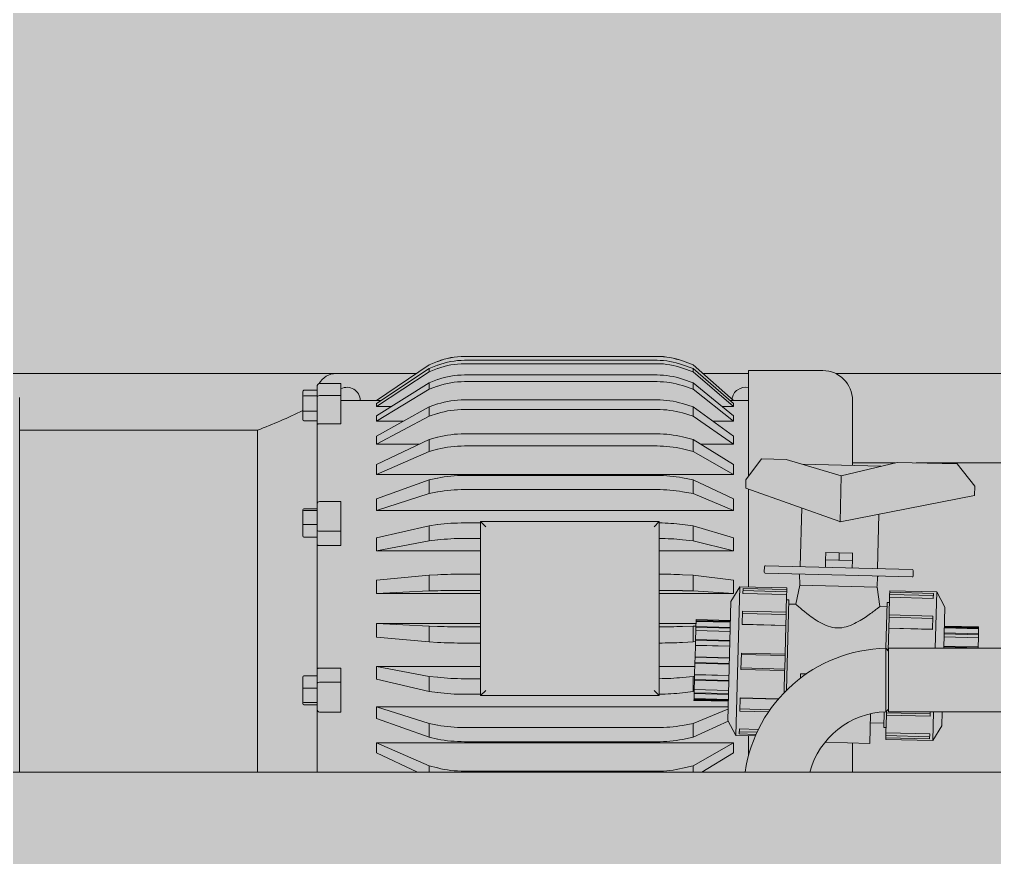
# Model space of a CAD drawing. Header units: centimetres. Extents: x 405564 to 502064, y 46284 to 60634.
# Drawn here: x 484810.27 to 484843.04, y 55966.28 to 55994.45 of the extents above; entities that cross this region are included whole.
import ezdxf

# ---------------------------------------------------------------- set-up
doc = ezdxf.new("R2010")
doc.units = ezdxf.units.CM
doc.layers.get('0').update_dxf_attribs({"color": 8, "lineweight": 9})
doc.layers.add('0-KRCN-MİMARİ-220526', color=8, linetype='Continuous', lineweight=9)
doc.layers.add('Visible (ISO)', color=8, linetype='Continuous', lineweight=18)
doc.layers.add('AS_NOT_MIMARI', color=8, linetype='Continuous')

# ---------------------------------------------------------------- blocks, each defined once
blk = doc.blocks.new('A$Cdfb98813')
h = blk.add_hatch()
h.set_pattern_fill('ANGLE', color=256)
h.set_pattern_definition([(0, (-482318.783, -59032.118), (0, 6.985), [5.08, -1.905]), (90, (-482318.783, -59032.118), (-6.985, 4e-16), [5.08, -1.905])])
h.paths.add_polyline_path([(2235.139, -683), (325.139, -683), (325.139, -933.015), (2235.139, -933.015)])
h.paths.add_polyline_path([(800, -700), (900, -700), (900, -800), (800, -800)], flags=16)
h.paths.add_polyline_path([(1700, -700), (1800, -700), (1800, -800), (1700, -800)], flags=16)
at = {"layer": 'Visible (ISO)'}
for p, q in [((981.95, -849.435), (975.477, -849.435)), ((981.95, -849.439), (975.477, -849.439)), ((972.521, -850.915), (974.286, -849.715)), ((974.286, -849.719), (972.521, -850.918)), ((974.286, -849.715), (974.576, -849.602)), ((974.576, -849.607), (974.286, -849.719)), ((974.286, -849.719), (974.286, -849.715)), ((974.576, -849.732), (974.286, -849.843)), ((981.95, -849.567), (975.477, -849.567)), ((981.95, -849.681), (975.477, -849.681)), ((983.161, -849.715), (982.805, -849.585)), ((983.161, -849.719), (982.805, -849.589)), ((983.161, -849.843), (982.805, -849.715)), ((983.161, -849.719), (983.161, -849.715)), ((984.521, -850.915), (983.161, -849.715)), ((984.521, -850.918), (983.161, -849.719)), ((936.903, -850.015), (971.156, -850.015)), ((973.845, -850.015), (971.156, -850.015)), ((974.286, -849.843), (972.521, -851.024)), ((974.286, -849.953), (972.521, -851.118)), ((974.286, -849.953), (974.286, -849.843)), ((974.576, -849.844), (974.286, -849.953)), ((981.95, -850.06), (975.477, -850.06)), ((983.161, -849.953), (982.805, -849.827)), ((983.161, -849.953), (983.161, -849.843)), ((984.521, -851.024), (983.161, -849.843)), ((984.521, -851.118), (983.161, -849.953)), ((985.021, -850.015), (983.501, -850.015)), ((985.021, -849.915), (985.021, -853.47)), ((987.521, -849.915), (985.021, -849.915)), ((987.957, -850.015), (999.208, -850.015)), ((971.321, -850.348), (970.601, -850.348)), ((971.321, -850.348), (971.321, -850.754)), ((974.286, -850.319), (972.521, -851.431)), ((974.576, -850.215), (974.286, -850.319)), ((974.286, -850.535), (974.286, -850.319)), ((981.95, -850.283), (975.477, -850.283)), ((983.161, -850.319), (982.805, -850.199)), ((983.161, -850.535), (982.805, -850.419)), ((983.161, -850.535), (983.161, -850.319)), ((984.521, -851.431), (983.161, -850.319)), ((970.044, -850.62), (970.044, -850.792)), ((970.082, -850.576), (970.521, -850.576)), ((970.521, -850.449), (970.521, -850.802)), ((974.286, -850.535), (972.521, -851.615)), ((974.576, -850.434), (974.286, -850.535)), ((984.521, -851.615), (983.161, -850.535)), ((960.521, -863.415), (960.521, -850.815)), ((970.044, -850.792), (970.044, -851.263)), ((970.082, -850.765), (970.521, -850.765)), ((970.521, -850.802), (970.521, -851.741)), ((971.321, -850.754), (970.601, -850.754)), ((971.321, -851.699), (971.321, -850.754)), ((971.321, -850.915), (972.521, -850.915)), ((972.521, -850.915), (972.521, -850.918)), ((972.679, -850.918), (972.521, -850.918)), ((972.521, -851.024), (972.521, -851.118)), ((974.576, -851.035), (974.286, -851.128)), ((981.95, -850.896), (975.477, -850.896)), ((983.161, -851.128), (982.805, -851.021)), ((984.521, -850.918), (984.399, -850.918)), ((984.521, -850.918), (984.521, -850.915)), ((984.521, -850.915), (985.021, -850.915)), ((984.521, -851.118), (984.521, -851.024)), ((988.521, -850.915), (988.521, -853.104)), ((970.044, -851.263), (970.044, -851.56)), ((970.082, -851.278), (970.521, -851.278)), ((973.018, -851.118), (972.521, -851.118)), ((974.286, -851.128), (972.521, -852.121)), ((974.286, -851.44), (974.286, -851.128)), ((974.576, -851.352), (974.286, -851.44)), ((981.95, -851.219), (975.477, -851.219)), ((983.161, -851.44), (982.805, -851.338)), ((983.161, -851.44), (983.161, -851.128)), ((984.521, -852.121), (983.161, -851.128)), ((984.521, -851.118), (984.138, -851.118)), ((970.082, -851.604), (970.521, -851.604)), ((971.321, -851.699), (970.601, -851.699)), ((972.521, -851.431), (972.521, -851.615)), ((974.286, -851.44), (972.521, -852.388)), ((973.42, -851.615), (972.521, -851.615)), ((984.521, -852.388), (983.161, -851.44)), ((984.521, -851.615), (983.828, -851.615)), ((984.521, -851.615), (984.521, -851.431)), ((960.521, -851.915), (968.521, -851.915)), ((968.521, -863.415), (968.521, -851.915)), ((968.521, -863.415), (968.521, -851.915)), ((970.521, -854.409), (970.521, -851.741)), ((981.95, -852.039), (975.477, -852.039)), ((972.521, -852.121), (972.521, -852.388)), ((974.286, -852.233), (972.521, -853.065)), ((973.958, -852.388), (972.521, -852.388)), ((974.576, -852.155), (974.286, -852.233)), ((974.286, -852.628), (974.286, -852.233)), ((983.161, -852.233), (982.805, -852.144)), ((983.161, -852.628), (983.161, -852.233)), ((984.521, -853.065), (983.161, -852.233)), ((984.521, -852.388), (983.413, -852.388)), ((984.521, -852.388), (984.521, -852.121)), ((974.286, -852.628), (972.521, -853.401)), ((974.576, -852.555), (974.286, -852.628)), ((981.95, -852.447), (975.477, -852.447)), ((983.161, -852.628), (982.805, -852.544)), ((984.521, -853.401), (983.161, -852.628)), ((984.936, -853.584), (985.459, -852.878)), ((986.289, -852.9), (985.459, -852.878)), ((986.289, -852.9), (988.141, -853.449)), ((988.141, -853.449), (990.02, -852.998)), ((988.521, -853.015), (989.95, -853.015)), ((992.037, -853.051), (990.02, -852.998)), ((990.655, -853.015), (998.392, -853.015)), ((972.521, -853.065), (972.521, -853.401)), ((984.521, -853.401), (984.521, -853.065)), ((989.473, -853.129), (986.828, -853.06)), ((992.037, -853.051), (992.633, -853.801)), ((984.521, -853.401), (972.521, -853.401)), ((974.286, -853.587), (972.521, -854.22)), ((974.576, -853.528), (974.286, -853.587)), ((974.286, -854.047), (974.286, -853.587)), ((981.95, -853.439), (975.477, -853.439)), ((983.161, -853.587), (982.805, -853.518)), ((983.161, -854.047), (983.161, -853.587)), ((984.521, -854.22), (983.161, -853.587)), ((984.936, -853.584), (984.929, -853.865)), ((988.101, -854.993), (988.141, -853.449)), ((974.576, -853.994), (974.286, -854.047)), ((981.95, -853.915), (975.477, -853.915)), ((983.161, -854.047), (982.805, -853.986)), ((988.098, -854.987), (984.929, -853.865)), ((985.021, -853.898), (985.021, -857.188)), ((992.625, -854.113), (992.633, -853.801)), ((971.321, -854.313), (970.601, -854.313)), ((971.321, -854.313), (971.321, -855.311)), ((974.286, -854.047), (972.521, -854.613)), ((972.521, -854.22), (972.521, -854.613)), ((984.521, -854.613), (983.161, -854.047)), ((984.521, -854.613), (984.521, -854.22)), ((992.625, -854.113), (988.101, -854.993)), ((970.044, -854.598), (970.044, -854.65)), ((970.044, -854.65), (970.044, -855.085)), ((970.082, -854.557), (970.521, -854.557)), ((970.082, -854.614), (970.521, -854.614)), ((970.521, -854.409), (970.521, -855.276)), ((984.521, -854.613), (972.521, -854.613)), ((986.812, -854.532), (986.761, -856.504)), ((976.021, -860.84), (976.021, -854.989)), ((976.021, -854.989), (976.194, -855.162)), ((976.021, -854.989), (982.021, -854.989)), ((982.021, -854.989), (981.848, -855.162)), ((982.021, -854.989), (982.021, -860.84)), ((988.096, -854.994), (988.098, -854.987)), ((988.101, -854.993), (988.096, -854.994)), ((989.408, -854.739), (989.36, -856.572)), ((970.044, -855.085), (970.044, -855.469)), ((970.082, -855.09), (970.521, -855.09)), ((970.521, -855.276), (970.521, -855.759)), ((971.321, -855.311), (970.601, -855.311)), ((971.321, -855.796), (971.321, -855.311)), ((974.286, -855.129), (972.521, -855.537)), ((974.576, -855.091), (974.286, -855.129)), ((974.286, -855.634), (974.286, -855.129)), ((976.021, -855.034), (975.477, -855.034)), ((983.161, -855.129), (982.805, -855.085)), ((984.521, -855.537), (983.161, -855.129)), ((983.161, -855.634), (983.161, -855.129)), ((970.082, -855.509), (970.521, -855.509)), ((972.521, -855.537), (972.521, -855.968)), ((974.286, -855.634), (972.521, -855.968)), ((974.576, -855.603), (974.286, -855.634)), ((976.021, -855.557), (975.477, -855.557)), ((983.161, -855.634), (982.805, -855.598)), ((984.521, -855.968), (983.161, -855.634)), ((984.521, -855.968), (984.521, -855.537)), ((970.521, -859.955), (970.521, -855.759)), ((971.321, -855.796), (970.601, -855.796)), ((976.021, -855.968), (972.521, -855.968)), ((984.521, -855.968), (982.021, -855.968)), ((987.61, -856.026), (987.623, -856.026)), ((987.61, -856.526), (987.617, -856.276)), ((987.617, -856.276), (987.623, -856.026)), ((987.617, -856.276), (988.054, -856.288)), ((987.623, -856.026), (988.073, -856.038)), ((988.079, -856.288), (988.054, -856.288)), ((988.067, -856.288), (988.073, -856.038)), ((988.073, -856.038), (988.523, -856.05)), ((988.079, -856.288), (988.516, -856.3)), ((988.51, -856.55), (988.516, -856.3)), ((988.516, -856.3), (988.523, -856.05)), ((988.523, -856.05), (988.536, -856.05)), ((988.523, -856.05), (988.523, -856.05)), ((985.56, -856.502), (985.555, -856.692)), ((985.591, -856.473), (990.529, -856.602)), ((990.559, -856.633), (990.554, -856.823)), ((974.286, -856.794), (972.521, -856.958)), ((972.521, -856.958), (972.521, -857.409)), ((974.576, -856.778), (974.286, -856.794)), ((974.286, -857.322), (974.286, -856.794)), ((976.021, -856.755), (975.477, -856.755)), ((983.161, -856.794), (982.805, -856.776)), ((984.521, -856.958), (983.161, -856.794)), ((983.161, -857.322), (983.161, -856.794)), ((984.521, -857.409), (984.521, -856.958)), ((985.585, -856.723), (990.523, -856.852)), ((986.744, -857.095), (986.741, -856.782)), ((989.345, -857.163), (989.364, -856.851)), ((976.021, -857.302), (975.477, -857.302)), ((984.429, -857.673), (984.731, -857.181)), ((984.731, -857.181), (984.6, -862.179)), ((986.312, -857.222), (984.731, -857.181)), ((984.836, -857.406), (984.841, -857.236)), ((986.31, -857.274), (984.841, -857.236)), ((986.308, -857.346), (986.31, -857.274)), ((986.312, -857.222), (986.31, -857.274)), ((986.744, -857.124), (986.613, -857.77)), ((986.744, -857.124), (989.344, -857.192)), ((989.344, -857.192), (989.441, -857.844)), ((974.286, -857.322), (972.521, -857.409)), ((976.021, -857.409), (972.521, -857.409)), ((974.576, -857.314), (974.286, -857.322)), ((984.521, -857.409), (982.021, -857.409)), ((983.161, -857.322), (982.805, -857.313)), ((984.521, -857.409), (983.161, -857.322)), ((984.836, -857.406), (986.306, -857.444)), ((986.308, -857.346), (984.839, -857.308)), ((986.306, -857.444), (986.29, -858.039)), ((986.301, -857.622), (986.381, -857.624)), ((986.381, -857.624), (986.302, -860.661)), ((986.306, -857.444), (986.308, -857.346)), ((989.749, -858.129), (989.765, -857.535)), ((989.767, -857.437), (989.765, -857.535)), ((989.765, -857.535), (991.234, -857.573)), ((989.769, -857.365), (989.767, -857.437)), ((989.767, -857.437), (991.237, -857.475)), ((989.769, -857.365), (989.77, -857.313)), ((991.239, -857.403), (989.769, -857.365)), ((989.77, -857.313), (991.351, -857.354)), ((991.239, -857.403), (991.234, -857.573)), ((991.302, -859.249), (991.351, -857.354)), ((991.627, -857.862), (991.351, -857.354)), ((984.429, -857.673), (984.325, -861.672)), ((986.613, -857.77), (986.378, -857.764)), ((989.676, -857.851), (989.441, -857.844)), ((989.64, -859.25), (989.68, -857.711)), ((989.76, -857.713), (989.68, -857.711)), ((991.59, -859.249), (991.627, -857.862)), ((983.262, -858.297), (983.263, -858.283)), ((983.263, -858.283), (984.412, -858.313)), ((984.809, -858.445), (984.821, -858)), ((986.288, -858.115), (984.819, -858.076)), ((986.29, -858.039), (984.821, -858)), ((986.279, -858.478), (986.288, -858.115)), ((986.288, -858.115), (986.29, -858.039)), ((989.747, -858.205), (989.738, -858.569)), ((989.749, -858.129), (989.747, -858.205)), ((989.747, -858.205), (991.217, -858.244)), ((991.219, -858.168), (989.749, -858.129)), ((991.219, -858.168), (991.207, -858.613)), ((976.021, -858.42), (972.521, -858.42)), ((972.521, -858.42), (972.521, -858.871)), ((974.286, -858.507), (972.521, -858.42)), ((974.286, -859.035), (974.286, -858.507)), ((974.576, -858.515), (974.286, -858.507)), ((976.021, -858.527), (975.477, -858.527)), ((983.259, -858.42), (982.021, -858.42)), ((983.161, -858.507), (982.805, -858.516)), ((983.257, -858.501), (983.161, -858.507)), ((983.161, -859.035), (983.161, -858.507)), ((983.256, -858.543), (983.253, -858.65)), ((983.257, -858.516), (983.256, -858.543)), ((983.256, -858.543), (984.406, -858.573)), ((983.257, -858.516), (983.261, -858.345)), ((984.406, -858.546), (983.257, -858.516)), ((983.262, -858.321), (983.261, -858.345)), ((983.261, -858.345), (984.411, -858.375)), ((983.262, -858.297), (983.262, -858.321)), ((984.412, -858.327), (983.262, -858.297)), ((983.262, -858.321), (984.411, -858.351)), ((986.279, -858.478), (984.809, -858.44)), ((984.809, -858.445), (986.279, -858.484)), ((986.279, -858.484), (986.253, -859.446)), ((986.279, -858.484), (986.279, -858.478)), ((989.718, -859.327), (989.737, -858.574)), ((989.738, -858.569), (989.737, -858.574)), ((989.737, -858.574), (991.207, -858.613)), ((989.738, -858.569), (991.207, -858.608)), ((991.608, -858.564), (992.758, -858.594)), ((992.759, -858.57), (991.609, -858.54)), ((992.76, -858.531), (991.61, -858.501)), ((992.759, -858.546), (991.61, -858.516)), ((992.758, -858.594), (992.754, -858.764)), ((992.758, -858.594), (992.759, -858.57)), ((992.76, -858.531), (992.759, -858.546)), ((992.759, -858.57), (992.759, -858.546)), ((974.286, -859.035), (972.521, -858.871)), ((983.245, -858.958), (983.253, -858.65)), ((983.253, -858.65), (984.403, -858.68)), ((991.6, -858.868), (992.75, -858.898)), ((992.753, -858.792), (991.603, -858.761)), ((992.754, -858.764), (991.604, -858.734)), ((992.75, -858.898), (992.742, -859.206)), ((992.75, -858.898), (992.753, -858.792)), ((992.753, -858.792), (992.754, -858.764)), ((974.576, -859.051), (974.286, -859.035)), ((976.021, -859.074), (975.477, -859.074)), ((983.161, -859.035), (982.805, -859.053)), ((983.243, -859.025), (983.161, -859.035)), ((983.23, -859.535), (983.24, -859.151)), ((983.245, -858.982), (983.24, -859.144)), ((983.24, -859.144), (983.24, -859.151)), ((983.24, -859.144), (984.39, -859.174)), ((983.24, -859.151), (984.39, -859.181)), ((983.245, -858.958), (983.245, -858.982)), ((984.395, -858.988), (983.245, -858.958)), ((983.245, -858.982), (984.394, -859.012)), ((989.734, -859.343), (989.64, -859.25)), ((989.734, -861.383), (989.734, -859.249)), ((989.734, -859.249), (996.839, -859.249)), ((992.742, -859.206), (991.592, -859.176)), ((992.741, -859.231), (991.592, -859.201)), ((992.741, -859.231), (992.742, -859.206)), ((992.741, -859.249), (992.741, -859.231)), ((983.23, -859.552), (983.225, -859.732)), ((983.23, -859.535), (983.23, -859.552)), ((984.38, -859.565), (983.23, -859.535)), ((983.23, -859.552), (984.379, -859.582)), ((984.77, -859.958), (984.784, -859.408)), ((986.252, -859.496), (984.783, -859.458)), ((986.253, -859.446), (984.784, -859.408)), ((986.24, -859.946), (986.252, -859.496)), ((986.252, -859.496), (986.253, -859.446)), ((971.321, -859.916), (970.601, -859.916)), ((971.321, -859.916), (971.321, -860.387)), ((976.021, -859.861), (972.521, -859.861)), ((974.286, -860.195), (972.521, -859.861)), ((972.521, -859.861), (972.521, -860.292)), ((983.222, -859.861), (982.021, -859.861)), ((983.214, -860.134), (983.224, -859.75)), ((983.225, -859.732), (983.224, -859.75)), ((983.224, -859.75), (984.374, -859.78)), ((983.225, -859.732), (984.375, -859.762)), ((986.24, -859.946), (984.771, -859.908)), ((970.044, -860.221), (970.044, -860.592)), ((970.082, -860.18), (970.521, -860.18)), ((970.521, -859.955), (970.521, -860.423)), ((974.576, -860.226), (974.286, -860.195)), ((974.286, -860.7), (974.286, -860.195)), ((983.161, -860.195), (982.805, -860.231)), ((983.213, -860.182), (983.161, -860.195)), ((983.161, -860.7), (983.161, -860.195)), ((983.214, -860.14), (983.21, -860.302)), ((984.364, -860.164), (983.214, -860.134)), ((983.214, -860.134), (983.214, -860.14)), ((983.214, -860.14), (984.364, -860.17)), ((984.77, -859.958), (986.239, -859.996)), ((986.239, -859.996), (986.219, -860.745)), ((986.239, -859.996), (986.24, -859.946)), ((986.771, -860.104), (986.767, -860.255)), ((986.968, -860.109), (986.771, -860.104)), ((970.521, -860.423), (970.521, -861.296)), ((971.321, -860.387), (970.601, -860.387)), ((971.321, -860.387), (971.321, -861.392)), ((974.286, -860.7), (972.521, -860.292)), ((976.021, -860.272), (975.477, -860.272)), ((983.201, -860.635), (983.209, -860.327)), ((983.21, -860.302), (983.209, -860.327)), ((983.209, -860.327), (984.359, -860.357)), ((983.21, -860.302), (984.36, -860.333)), ((970.044, -860.592), (970.044, -861.035)), ((970.082, -860.585), (970.521, -860.585)), ((974.576, -860.738), (974.286, -860.7)), ((976.021, -860.795), (975.477, -860.795)), ((976.021, -860.84), (976.194, -860.667)), ((982.021, -860.84), (976.021, -860.84)), ((982.021, -860.84), (981.848, -860.667)), ((983.161, -860.7), (982.805, -860.744)), ((983.2, -860.688), (983.161, -860.7)), ((983.193, -860.94), (983.198, -860.769)), ((983.201, -860.635), (983.198, -860.742)), ((983.198, -860.742), (983.198, -860.769)), ((983.198, -860.742), (984.348, -860.772)), ((983.198, -860.769), (984.347, -860.799)), ((984.351, -860.665), (983.201, -860.635)), ((970.044, -861.035), (970.044, -861.107)), ((970.082, -861.07), (970.521, -861.07)), ((970.082, -861.148), (970.521, -861.148)), ((984.336, -861.216), (972.521, -861.216)), ((972.521, -861.216), (972.521, -861.609)), ((974.286, -861.782), (972.521, -861.216)), ((983.193, -860.963), (983.192, -860.988)), ((983.192, -861.002), (983.192, -860.988)), ((983.192, -860.988), (984.342, -861.018)), ((983.192, -861.002), (984.341, -861.032)), ((983.193, -860.94), (983.193, -860.963)), ((984.343, -860.97), (983.193, -860.94)), ((983.193, -860.963), (984.342, -860.994)), ((984.733, -861.366), (984.744, -860.92)), ((986.03, -860.954), (984.744, -860.92)), ((986.025, -860.959), (984.744, -860.926)), ((970.521, -863.415), (970.521, -861.296)), ((971.321, -861.392), (970.601, -861.392)), ((984.334, -861.294), (983.161, -861.782)), ((984.733, -861.366), (985.696, -861.391)), ((985.748, -861.316), (984.735, -861.29)), ((989.101, -862.447), (989.127, -861.451)), ((989.57, -861.909), (989.584, -861.387)), ((989.644, -861.384), (989.734, -861.292)), ((989.645, -862.089), (989.661, -861.495)), ((989.663, -861.419), (989.661, -861.495)), ((989.661, -861.495), (991.13, -861.533)), ((989.664, -861.364), (989.663, -861.419)), ((989.663, -861.419), (991.132, -861.457)), ((989.734, -861.383), (996.839, -861.383)), ((991.134, -861.383), (991.13, -861.533)), ((991.22, -862.353), (991.246, -861.383)), ((991.522, -861.86), (991.535, -861.383)), ((974.286, -862.242), (972.521, -861.609)), ((974.286, -862.242), (974.286, -861.782)), ((974.576, -861.835), (974.286, -861.782)), ((983.161, -861.782), (982.805, -861.843)), ((984.337, -861.695), (983.161, -862.242)), ((983.161, -862.242), (983.161, -861.782)), ((984.325, -861.672), (984.6, -862.179)), ((989.574, -861.769), (989.119, -861.757)), ((991.522, -861.86), (991.22, -862.353)), ((981.95, -861.914), (975.477, -861.914)), ((985.255, -862.196), (984.6, -862.179)), ((984.713, -862.13), (984.717, -861.96)), ((984.713, -862.13), (985.277, -862.145)), ((985.31, -862.074), (984.715, -862.058)), ((985.356, -861.977), (984.717, -861.96)), ((985.021, -862.19), (985.021, -862.871)), ((989.65, -861.911), (989.57, -861.909)), ((989.643, -862.187), (989.641, -862.259)), ((989.645, -862.089), (989.643, -862.187)), ((989.643, -862.187), (991.112, -862.225)), ((991.115, -862.128), (989.645, -862.089)), ((991.115, -862.128), (991.11, -862.298)), ((984.521, -862.428), (972.521, -862.428)), ((972.521, -862.428), (972.521, -862.764)), ((974.286, -863.201), (972.521, -862.428)), ((974.576, -862.302), (974.286, -862.242)), ((981.95, -862.39), (975.477, -862.39)), ((983.161, -862.242), (982.805, -862.311)), ((984.521, -862.428), (983.161, -863.201)), ((984.521, -862.764), (984.521, -862.428)), ((989.101, -862.447), (987.596, -862.408)), ((988.521, -862.432), (988.521, -863.415)), ((989.64, -862.311), (989.641, -862.259)), ((989.64, -862.311), (991.22, -862.353)), ((989.641, -862.259), (991.11, -862.298)), ((973.901, -863.415), (972.521, -862.764)), ((984.521, -862.764), (983.457, -863.415)), ((974.286, -863.415), (974.286, -863.201)), ((974.576, -863.274), (974.286, -863.201)), ((983.161, -863.201), (982.805, -863.285)), ((983.161, -863.415), (983.161, -863.201)), ((1002.004, -863.415), (839.484, -863.415)), ((981.95, -863.382), (975.477, -863.382))]:
    blk.add_line(p, q, dxfattribs=at)
for centre, radius, start, end in [((975.477, -851.935), 2.5, 90, 111.1126), ((981.95, -851.935), 2.5, 70.0148, 90), ((971.156, -850.65), 0.635, 90, 151.6994), ((987.521, -850.915), 1, 0, 90), ((971.521, -850.93), 0.455, 1.8906, 116.0968), ((984.921, -850.93), 0.455, 77.2942, 172.4501), ((985.59, -856.503), 0.03, 88.5, 178.5), ((990.529, -856.632), 0.03, 358.5, 88.5), ((985.585, -856.693), 0.03, 178.5, 268.5), ((986.711, -856.783), 0.03, 0.5, 88.5), ((989.394, -856.853), 0.03, 88.5, 176.5), ((990.524, -856.822), 0.03, 268.5, 358.5), ((986.774, -857.094), 0.03, 180.5, 268.5), ((989.315, -857.161), 0.03, 268.5, 356.5), ((989.734, -864.126), 4.877, 91.1052, 171.6094), ((989.734, -864.126), 2.743, 91.8651, 164.9646)]:
    blk.add_arc(centre, radius, start, end, dxfattribs=at)
at = {"layer": 'Visible (ISO)', "extrusion": (0, 0, -1)}
for centre, major_axis, ratio, start_param, end_param in [((975.477, -851.938), (-2.5, 0), 0.999476, 1.202312, 1.570796), ((981.95, -851.938), (-2.5, 0), 0.999476, 1.570796, 1.919603), ((975.477, -852.028), (-2.5, 0), 0.984367, 1.202312, 1.570796), ((975.477, -852.109), (-2.5, 0), 0.970903, 1.202312, 1.570796), ((981.95, -852.028), (-2.5, 0), 0.984367, 1.570796, 1.919603), ((981.95, -852.109), (-2.5, 0), 0.970903, 1.570796, 1.919603), ((975.477, -852.376), (-2.5, 0), 0.926236, 1.202312, 1.570796), ((981.95, -852.376), (-2.5, 0), 0.926236, 1.570796, 1.919603), ((970.601, -850.449), (0, 0.101), 0.793547, 4.712389, 6.283185), ((975.477, -852.533), (-2.5, 0), 0.899896, 1.202312, 1.570796), ((981.95, -852.533), (-2.5, 0), 0.899896, 1.570796, 1.919603), ((970.082, -850.62), (0, 0.0435), 0.876163, 4.712389, 6.283185), ((970.082, -850.792), (-0.0381, 0), 0.722351, 0, 1.570796), ((970.601, -850.802), (0.08, 0), 0.594203, 3.141593, 4.712389), ((975.477, -852.965), (-2.5, 0), 0.827625, 1.202312, 1.570796), ((981.95, -852.965), (-2.5, 0), 0.827625, 1.570796, 1.919603), ((970.082, -851.263), (0.0381, 0), 0.418989, 1.570796, 3.141593), ((975.477, -853.193), (-2.5, 0), 0.78956, 1.202312, 1.570796), ((981.95, -853.193), (-2.5, 0), 0.78956, 1.570796, 1.919603), ((970.082, -851.56), (0, -0.0435), 0.876163, 0, 1.570796), ((975.477, -853.771), (-2.5, 0), 0.692843, 1.202312, 1.570796), ((981.95, -853.771), (-2.5, 0), 0.692843, 1.570796, 1.919603), ((975.477, -854.059), (-2.5, 0), 0.644717, 1.202312, 1.570796), ((981.95, -854.059), (-2.5, 0), 0.644717, 1.570796, 1.919603), ((975.477, -854.758), (-2.5, 0), 0.527779, 1.202312, 1.570796), ((981.95, -854.758), (-2.5, 0), 0.527779, 1.570796, 1.919603), ((975.477, -855.094), (-2.5, 0), 0.471696, 1.202312, 1.570796), ((981.95, -855.094), (-2.5, 0), 0.471696, 1.570796, 1.919603), ((970.601, -854.409), (0, 0.0967), 0.827163, 4.712389, 6.283185), ((970.082, -854.598), (0, 0.0403), 0.945968, 4.712389, 6.283185), ((970.082, -854.65), (0.0381, 0), 0.930896, 3.141593, 4.712389), ((970.082, -855.085), (-0.0381, 0), 0.126222, 4.712389, 6.283185), ((970.601, -855.276), (0.08, 0), 0.427489, 1.570796, 3.141593), ((975.477, -855.883), (-2.5, 0), 0.33965, 1.202312, 1.570796), ((981.95, -855.883), (-2.5, 0), 0.33965, 1.599132, 1.919603), ((970.082, -855.469), (0, -0.0403), 0.945968, 0, 1.570796), ((975.477, -856.252), (-2.5, 0), 0.27806, 1.202312, 1.570796), ((981.95, -856.252), (-2.5, 0), 0.27806, 1.599132, 1.919603), ((975.477, -857.097), (-2.5, 0), 0.136676, 1.202312, 1.570796), ((981.95, -857.097), (-2.5, 0), 0.136676, 1.599132, 1.919603), ((975.477, -857.482), (-2.5, 0), 0.072271, 1.202312, 1.570796), ((981.95, -857.482), (-2.5, 0), 0.072271, 1.599132, 1.919603), ((975.477, -858.347), (-2.5, 0), 0.072271, 4.712389, 5.080874), ((981.95, -858.347), (-2.5, 0), 0.072271, 4.363582, 4.684054), ((975.477, -858.732), (-2.5, 0), 0.136676, 4.712389, 5.080874), ((981.95, -858.732), (-2.5, 0), 0.136676, 4.363582, 4.684054), ((970.082, -860.221), (0, 0.041), 0.929366, 4.712389, 6.283185), ((975.477, -859.577), (-2.5, 0), 0.27806, 4.712389, 5.080874), ((981.95, -859.577), (-2.5, 0), 0.27806, 4.363582, 4.684054), ((970.601, -860.423), (0.08, 0), 0.44955, 3.141593, 4.712389), ((970.082, -860.592), (0.0381, 0), 0.175146, 3.141593, 4.712389), ((975.477, -859.946), (-2.5, 0), 0.33965, 4.712389, 5.080874), ((981.95, -859.946), (-2.5, 0), 0.33965, 4.363582, 4.684054), ((970.082, -861.035), (-0.0381, 0), 0.900856, 4.712389, 6.283185), ((970.082, -861.107), (0, -0.041), 0.929366, 0, 1.570796), ((970.601, -861.296), (0, -0.0959), 0.834193, 0, 1.570796), ((975.477, -860.735), (-2.5, 0), 0.471696, 4.712389, 5.080874), ((981.95, -860.735), (-2.5, 0), 0.471696, 4.363582, 4.712389), ((975.477, -861.071), (-2.5, 0), 0.527779, 4.712389, 5.080874), ((981.95, -861.071), (-2.5, 0), 0.527779, 4.363582, 4.712389), ((975.477, -861.77), (-2.5, 0), 0.644717, 4.712389, 5.080874), ((981.95, -861.77), (-2.5, 0), 0.644717, 4.363582, 4.712389)]:
    blk.add_ellipse(centre, major_axis=major_axis, ratio=ratio, start_param=start_param, end_param=end_param, dxfattribs=at)
at = {"layer": 'Visible (ISO)'}
blk.add_open_spline([(970.044, -851.254), (969.546, -851.496), (969.039, -851.72), (968.521, -851.915)], degree=3, dxfattribs=at)
for points, knots in [([(970.601, -851.699), (970.593, -851.699), (970.585, -851.7), (970.569, -851.702), (970.561, -851.704), (970.546, -851.71), (970.539, -851.714), (970.53, -851.721), (970.527, -851.725), (970.522, -851.732), (970.521, -851.736), (970.521, -851.74), (970.521, -851.74), (970.521, -851.741)], [0.1445042, 0.1445042, 0.1445042, 0.1445042, 0.169297, 0.169297, 0.1968272, 0.1968272, 0.2312173, 0.2312173, 0.2596497, 0.2596497, 0.2890083, 0.2890083, 0.2895245, 0.2895245, 0.2895245, 0.2895245]), ([(970.601, -855.796), (970.593, -855.796), (970.585, -855.795), (970.569, -855.793), (970.561, -855.791), (970.546, -855.786), (970.539, -855.783), (970.53, -855.776), (970.527, -855.773), (970.522, -855.766), (970.521, -855.763), (970.521, -855.759), (970.521, -855.759), (970.521, -855.759)], [0.1445042, 0.1445042, 0.1445042, 0.1445042, 0.169297, 0.169297, 0.1968272, 0.1968272, 0.2312173, 0.2312173, 0.2596497, 0.2596497, 0.2890083, 0.2890083, 0.2895245, 0.2895245, 0.2895245, 0.2895245]), ([(986.613, -857.77), (986.613, -857.77), (986.621, -857.777), (986.654, -857.806), (986.68, -857.828), (986.778, -857.912), (986.875, -857.993), (987.043, -858.124), (987.111, -858.176), (987.261, -858.281), (987.343, -858.334), (987.516, -858.432), (987.607, -858.476), (987.8, -858.541), (987.901, -858.563), (988.007, -858.565)], [12.008267, 12.008267, 12.008267, 12.008267, 12.290639, 12.290639, 12.573011, 12.573011, 13.137754, 13.137754, 13.455966, 13.455966, 13.774178, 13.774178, 14.09239, 14.09239, 14.410603, 14.410603, 14.410603, 14.410603]), ([(988.007, -858.565), (988.111, -858.568), (988.211, -858.553), (988.403, -858.5), (988.496, -858.462), (988.671, -858.376), (988.754, -858.328), (988.907, -858.233), (988.977, -858.186), (989.156, -858.062), (989.261, -857.983), (989.368, -857.901), (989.396, -857.88), (989.432, -857.851), (989.441, -857.844), (989.441, -857.844)], [4.80467, 4.80467, 4.80467, 4.80467, 5.115647, 5.115647, 5.426624, 5.426624, 5.737601, 5.737601, 6.048578, 6.048578, 6.62694, 6.62694, 6.91612, 6.91612, 7.205301, 7.205301, 7.205301, 7.205301]), ([(989.64, -859.25), (989.64, -859.25), (989.64, -859.25), (989.64, -859.25), (989.64, -859.25), (989.64, -859.278), (989.64, -859.332), (989.64, -859.386), (989.64, -859.464), (989.64, -859.563), (989.64, -859.662), (989.64, -859.781), (989.641, -859.909), (989.641, -860.038), (989.641, -860.179), (989.641, -860.319), (989.642, -860.459), (989.642, -860.598), (989.642, -860.727), (989.643, -860.857), (989.643, -860.974), (989.643, -861.073), (989.644, -861.27), (989.644, -861.384), (989.644, -861.384)], [-0.7500877, -0.7500877, -0.7500877, -0.7500877, -0.75, -0.75, -0.75, -0.6875, -0.6875, -0.6875, -0.625, -0.625, -0.625, -0.5625, -0.5625, -0.5625, -0.5, -0.5, -0.5, -0.4375, -0.4375, -0.4375, -0.375, -0.375, -0.375, -0.2501612, -0.2501612, -0.2501612, -0.2501612]), ([(970.601, -859.916), (970.593, -859.916), (970.585, -859.917), (970.569, -859.919), (970.561, -859.921), (970.546, -859.926), (970.539, -859.93), (970.53, -859.937), (970.527, -859.94), (970.522, -859.948), (970.521, -859.951), (970.521, -859.955), (970.521, -859.955), (970.521, -859.955)], [-0.1445042, -0.1445042, -0.1445042, -0.1445042, -0.1197113, -0.1197113, -0.0921811, -0.0921811, -0.057791, -0.057791, -0.0293586, -0.0293586, 0, 0, 0.0005162, 0.0005162, 0.0005162, 0.0005162])]:
    blk.add_open_spline(points, degree=3, knots=knots, dxfattribs=at)
blk = doc.blocks.new('A$C6A10306C')
at = {"layer": 'AS_NOT_MIMARI'}
blk.add_blockref('A$Cdfb98813', (13285.68, -3801.454), dxfattribs=at)

msp = doc.modelspace()

# ---------------------------------------------------------------- block references
at = {"layer": '0-KRCN-MİMARİ-220526'}
msp.add_blockref('A$C6A10306C', (470564.066, 60634.016), dxfattribs=at)

doc.saveas('drawing.dxf')
